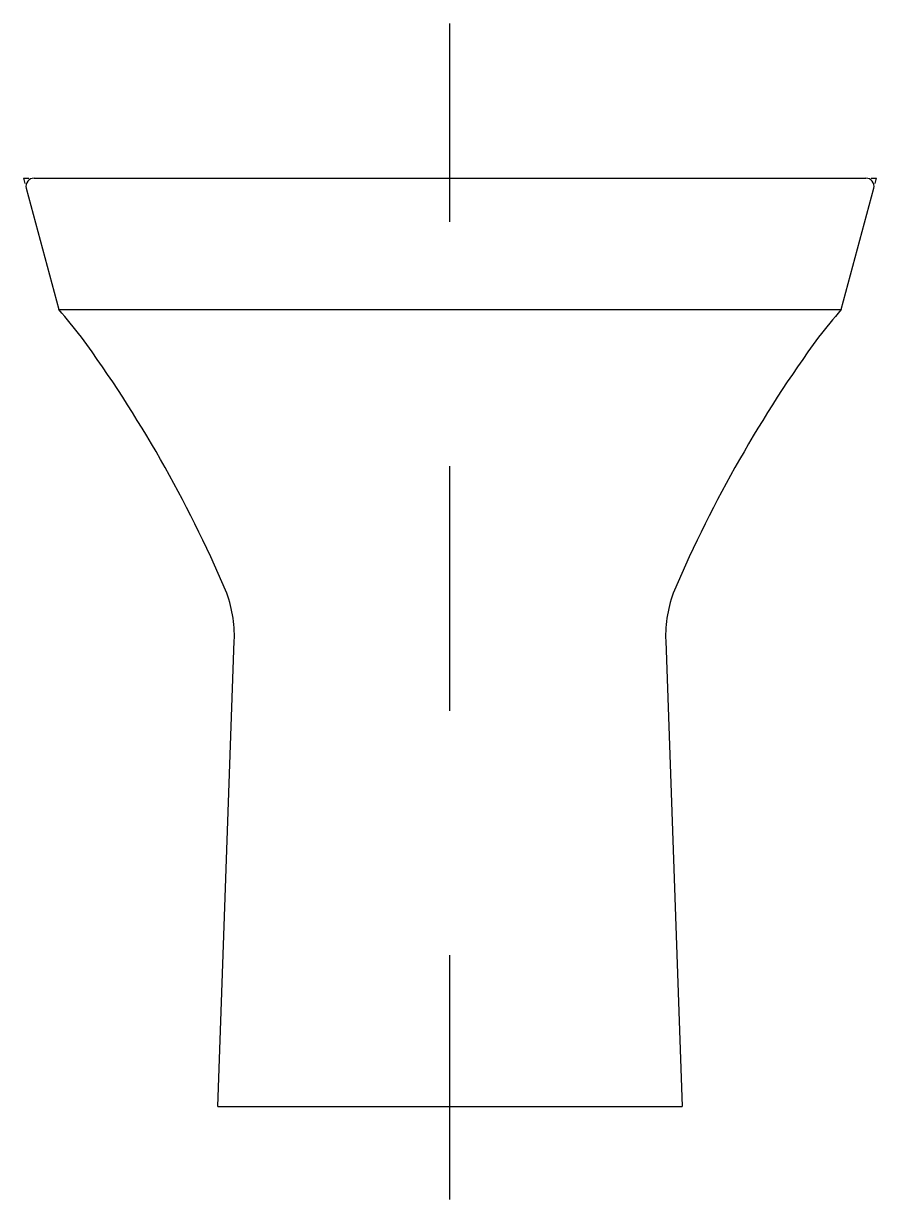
# Model space of a CAD drawing. Extents: x -700.452 to -700.103, y 597.378 to 597.859.
import ezdxf

# ---------------------------------------------------------------- set-up
doc = ezdxf.new("R2010")
doc.units = 0
doc.header["$LTSCALE"] = 0.283592
doc.header["$MEASUREMENT"] = 0
doc.linetypes.add('AXES', pattern=[0.54, 0.3, -0.08, 0.08, -0.08])
doc.linetypes.add('CONTINU', pattern=[0])
doc.layers.get('0').update_dxf_attribs({"linetype": 'CONTINUOUS'})
doc.layers.add('DECA_EIXOS', color=5, linetype='AXES')

msp = doc.modelspace()

# ---------------------------------------------------------------- linework, layer by layer
at = {"linetype": 'CONTINU'}
for points in [[(-700.4518, 597.79551), (-700.45122, 597.79335)], [(-700.4518, 597.79551), (-700.44964, 597.79551)], [(-700.45069, 597.7914), (-700.43729, 597.74173)], [(-700.44744, 597.79551), (-700.10715, 597.79551)], [(-700.1173, 597.74173), (-700.1039, 597.79142)], [(-700.10495, 597.79551), (-700.1028, 597.79551)], [(-700.10338, 597.79335), (-700.1028, 597.79551)], [(-700.43729, 597.74173), (-700.1173, 597.74173)], [(-700.3723, 597.41569), (-700.36556, 597.60627)], [(-700.18904, 597.60627), (-700.1823, 597.41569)], [(-700.3723, 597.41569), (-700.1823, 597.41569)]]:
    msp.add_lwpolyline(points, dxfattribs=at)
for points in [[(-700.44744, 597.79551, 0.496947), (-700.45069, 597.7914)], [(-700.1039, 597.79142, 0.494982), (-700.10715, 597.79551)], [(-700.42811, 597.73052, 0.008273), (-700.43729, 597.74173)], [(-700.1173, 597.74173, 0.008272), (-700.12648, 597.73052)], [(-700.3691, 597.62697, 0.055543), (-700.42811, 597.73052)], [(-700.12648, 597.73052, 0.055509), (-700.18549, 597.62697)], [(-700.36556, 597.60627, 0.102665), (-700.3691, 597.62697)], [(-700.18549, 597.62697, 0.102665), (-700.18904, 597.60627)]]:
    msp.add_lwpolyline(points, format="xyb", dxfattribs=at)
at = {"layer": 'DECA_EIXOS'}
msp.add_lwpolyline([(-700.2773, 597.37763), (-700.2773, 597.85881)], dxfattribs=at)

doc.saveas('drawing.dxf')
